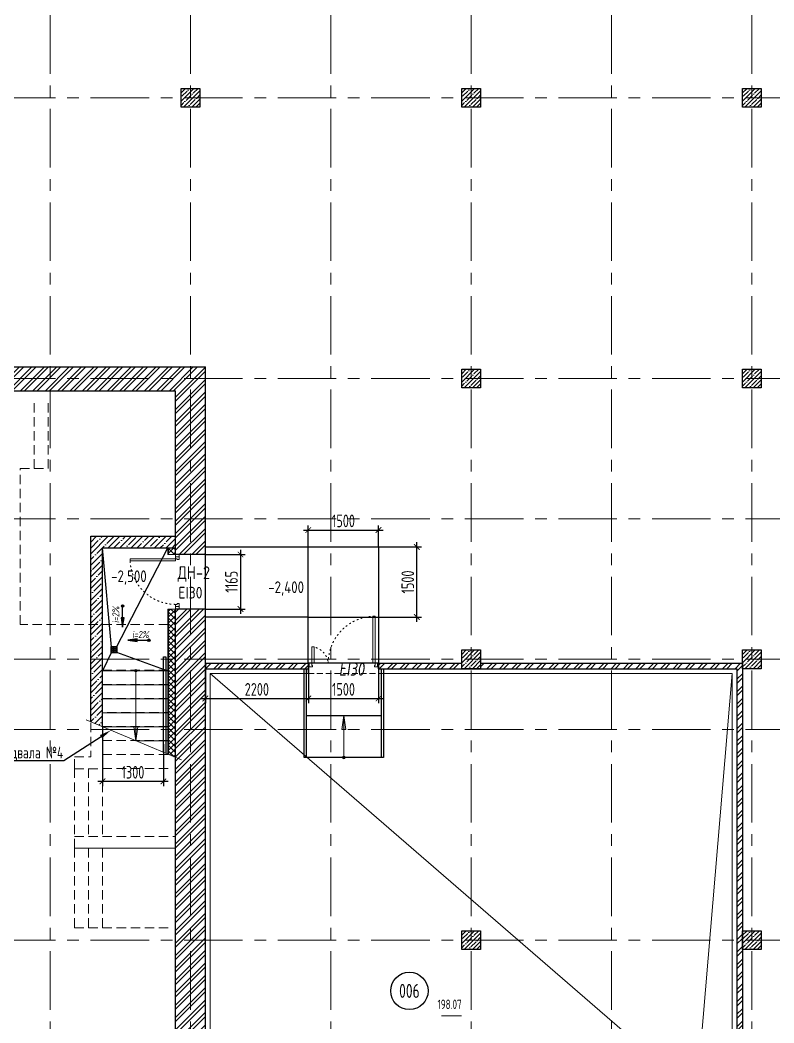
# Model space of a CAD drawing. Header units: millimetres. Extents: x -13407 to 93998, y -3954 to 109271.
# Drawn here: x -4072 to 12042, y 37624 to 59056 of the extents above; entities that cross this region are included whole.
import ezdxf
from ezdxf import colors
from ezdxf.entities.mleader import LeaderData, LeaderLine
from ezdxf.enums import TextEntityAlignment as Align
from ezdxf.math import Vec2, Vec3

# ---------------------------------------------------------------- set-up
doc = ezdxf.new("R2010")
doc.units = ezdxf.units.MM
for name, pattern in [('ACAD_ISO03W100', [30, 12, -18]), ('ADSK_Штриховая_ш2 п1', [3, 2, -1]), ('CENTER', [2, 1.25, -0.25, 0.25, -0.25]), ('TRATTEGGIATA', [0.75, 0.5, -0.25])]:
    doc.linetypes.add(name, pattern=pattern)
for name, color, linetype, lineweight in [('_АР ТЕКСТ', 250, 'Continuous', 25), ('АР_Выноски АПР', 7, 'Continuous', 5), ('АР_Двери', 5, 'Continuous', 18), ('АР_Колонны', 5, 'Continuous', 30), ('АР_Колонны Штрих', 250, 'Continuous', 5), ('АР_Лестницы', 250, 'Continuous', 15), ('АР_Лестницы ограждение', 94, 'Continuous', 25), ('АР_Маркер экспликации', 239, 'Continuous', 13), ('АР_МосжилНии_Стены', 202, 'Continuous', 30), ('АР_Навесной фасад', 5, 'Continuous', 5), ('АР_Номер помещения', 1, 'Continuous', 25), ('АР_Оси', 193, 'Continuous', 9), ('АР_Отметки', 250, 'Continuous', 15), ('АР_Перегородки кирпич', 244, 'Continuous', 30), ('АР_Перегородки_кирпич_Штрих', 244, 'Continuous', 5), ('АР_Помещения_площадь', 19, 'Continuous', 9), ('АР_Размеры дверей', 15, 'Continuous', 0), ('АР_тонкая линия', 250, 'Continuous', 0), ('АР_Утеплитель', 250, 'Continuous', 9), ('АР_Штриховка кирпич', 250, 'Continuous', 9), ('АР_Штриховка монолит', 250, 'Continuous', 9), ('Маркировка ОКОН', 7, 'Continuous', 18), ('Подвал', 250, 'Continuous', 30)]:
    doc.layers.add(name, color=color, linetype=linetype, lineweight=lineweight)
doc.layers.add('АР_ПБ_Двери', color=7, linetype='Continuous', lineweight=15, true_color=0xdb0000)
doc.layers.add('Тонкая', color=7, linetype='Continuous')
doc.styles.add('ISOCPEUR', font='isocpeur.ttf', dxfattribs={"width": 0.7})
doc.styles.add('PDF ISOCPEUR', font='isocpeur.ttf')
doc.styles.get("Standard").update_dxf_attribs({"font": 'arial.ttf'})
doc.styles.add('Архитект', font='isocpeur.ttf', dxfattribs={"width": 0.8, "oblique": 8})
doc.styles.add('ГОСТ 2.304', font='isocpeur.ttf', dxfattribs={"width": 0.7})
doc.dimstyles.new('R_100', dxfattribs={"dimtxt": 270, "dimasz": 120, "dimexe": 100, "dimexo": 0, "dimgap": 60, "dimtad": 1, "dimdec": 0, "dimrnd": 5, "dimzin": 0, "dimdsep": 46, "dimtxsty": 'ISOCPEUR', "dimblk": 'ARCHTICK', "dimcen": 0, "dimdle": 100, "dimclrd": 256, "dimclre": 256, "dimclrt": 256, "dimadec": 0, "dimazin": 0, "dimtfac": 2, "dimtdec": 0, "dimtofl": 0, "dimtmove": 1, "dimatfit": 3, "dimfxl": 1, "dimtvp": 3, "dimtolj": 1, "dimtzin": 0, "dimarcsym": 0})
pattern_1 = [(45, (346742.01, -55205.68), (-132.58252, 132.58252), []), (45, (346830.4, -55205.68), (-132.58252, 132.58252), [])]

# ---------------------------------------------------------------- blocks, each defined once
blk = doc.blocks.new('*U17')
for points in [[(-55, -80), (-55, 0), (-115, 0), (-115, -40), (-100, -40), (-100, -80), (-55, -80)], [(0, 0), (0, -80), (-55, -80), (-55, 0), (0, 0)], [(-1170, 0), (-1170, -80), (-1115, -80), (-1115, 0), (-1170, 0)], [(-1115, -80), (-1115, 0), (-1055, 0), (-1055, -40), (-1070, -40), (-1070, -80), (-1115, -80)]]:
    blk.add_lwpolyline(points)
blk.add_lwpolyline([(-100, -80), (-100, -1050), (-140, -1050), (-140, -80)], close=True)
at = {"linetype": 'ACAD_ISO03W100', "ltscale": 3}
blk.add_arc((-100, -80), 970, 180, 270, dxfattribs=at)
blk = doc.blocks.new('*U23')
h = blk.add_hatch(color=256)
h.dxf.hatch_style = 1
edge = h.paths.add_edge_path()
edge.add_arc((0, 0), 27.6, 359.64, 719.64)
h = blk.add_hatch(color=256)
h.dxf.hatch_style = 1
h.paths.add_polyline_path([(1199, -44), (1199, 44), (1499, 0)])
blk.add_line((1499, 0), (0, 0))
blk.add_lwpolyline([(1199, 44), (1199, -44), (1499, 0), (1199, 44)])
blk.add_circle((0, 0), 27.6)
blk = doc.blocks.new('*U35')
at = {"layer": 'АР_Номер помещения', "color": 7}
blk.add_circle((-21217, 600), 400, dxfattribs=at)
at = {"layer": 'АР_Помещения_площадь', "color": 7}
blk.add_line((-20106, 67), (-20529, 67), dxfattribs=at)
at = {"color": 7, "style": 'ISOCPEUR', "width": 0.7, "flags": 1}
blk.add_attdef('КАТЕГОРИЯ', (-499, -2092), '', height=250, dxfattribs=at)
at = {"layer": 'АР_Номер помещения', "color": 7, "style": 'ISOCPEUR', "width": 0.7}
blk.add_attdef('НОМЕР_ПОМЕЩЕНИЯ', text='', height=300, dxfattribs=at).set_placement((-21217, 600), align=Align.MIDDLE_CENTER)
at = {"layer": 'АР_Помещения_площадь', "color": 7, "lineweight": 30, "width": 0.7, "flags": 104}
blk.add_attdef('ИМЯ_ПОМЕЩЕНИЯ', text='', height=100, dxfattribs=at).set_placement((158, 1217), align=Align.MIDDLE_CENTER)
at = {"layer": 'АР_Помещения_площадь', "color": 7, "style": 'ISOCPEUR', "width": 0.7}
blk.add_attdef('ПЛОЩАДЬ_ПОМЕЩЕНИЯ', text='', height=200, dxfattribs=at).set_placement((-20101, 314), align=Align.MIDDLE_RIGHT)
blk = doc.blocks.new('Полуторная_на лестницу')
for points in [[(75, 80), (75, 1080), (125, 1080), (125, 80)], [(1375, 430), (1375, 80), (1425, 80), (1425, 430)]]:
    blk.add_lwpolyline(points, close=True)
for points in [[(0, 0), (0, 80), (20, 80), (20, 0), (0, 0)], [(20, 80), (20, 0), (90, 0), (90, 30), (75, 30), (75, 80), (20, 80)], [(1480, 80), (1480, 0), (1410, 0), (1410, 30), (1425, 30), (1425, 80), (1480, 80)], [(1500, 0), (1500, 80), (1480, 80), (1480, 0), (1500, 0)]]:
    blk.add_lwpolyline(points)
at = {"linetype": 'ACAD_ISO03W100', "ltscale": 3}
for centre, radius, start, end in [((75, 80), 1000, 0, 90), ((1465, 40), 392, 95.9075, 174.0925)]:
    blk.add_arc(centre, radius, start, end, dxfattribs=at)
blk = doc.blocks.new('_DotSmall')
at = {"color": 0, "linetype": 'ByBlock', "const_width": 0.5}
blk.add_lwpolyline([(-0.0625, 0, 1), (0.0625, 0, 1)], format="xyb", close=True, dxfattribs=at)
blk = doc.blocks.new('_ArchTick')
at = {"color": 0, "linetype": 'ByBlock', "const_width": 0.15}
blk.add_lwpolyline([(-0.5, -0.5), (0.5, 0.5)], dxfattribs=at)
blk = doc.blocks.new('*D243')
at = {"layer": 'АР_Размеры дверей', "lineweight": -2, "ltscale": 100, "transparency": 16777216}
for p, q in [((2091, 45315), (2091, 44458)), ((3591, 45315), (3591, 44458)), ((1991, 44558), (3691, 44558))]:
    blk.add_line(p, q, dxfattribs=at)
at = {"layer": 'АР_Размеры дверей', "lineweight": -2, "ltscale": 100, "transparency": 16777216, "xscale": 120, "yscale": 120, "zscale": 120, "rotation": 180}
blk.add_blockref('_ArchTick', (2091, 44558), dxfattribs=at)
at = {"layer": 'АР_Размеры дверей', "lineweight": -2, "ltscale": 100, "transparency": 16777216, "xscale": 120, "yscale": 120, "zscale": 120}
blk.add_blockref('_ArchTick', (3591, 44558), dxfattribs=at)
at = {"layer": 'АР_Размеры дверей', "ltscale": 100, "transparency": 16777216, "insert": (2841, 44753), "char_height": 270, "attachment_point": 5, "style": 'ISOCPEUR'}
blk.add_mtext('\\A1;1500', dxfattribs=at)
blk = doc.blocks.new('*D244')
at = {"layer": 'АР_Размеры дверей', "lineweight": -2, "ltscale": 100, "transparency": 16777216}
for p, q in [((-110, 47635), (741, 47635)), ((641, 47735), (641, 46370)), ((-110, 46470), (741, 46470))]:
    blk.add_line(p, q, dxfattribs=at)
at = {"layer": 'АР_Размеры дверей', "lineweight": -2, "ltscale": 100, "transparency": 16777216, "xscale": 120, "yscale": 120, "zscale": 120}
for p, rotation in [((641, 47635), 90), ((641, 46470), 270)]:
    blk.add_blockref('_ArchTick', p, dxfattribs=dict(at, rotation=rotation))
at = {"layer": 'АР_Размеры дверей', "ltscale": 100, "transparency": 16777216, "insert": (446, 47052), "char_height": 270, "attachment_point": 5, "rotation": 90, "style": 'ISOCPEUR'}
blk.add_mtext('\\A1;1165', dxfattribs=at)
blk = doc.blocks.new('*U126')
h = blk.add_hatch(color=256)
h.dxf.hatch_style = 1
edge = h.paths.add_edge_path()
edge.add_arc((0, 0), 27.6, 269.64, 629.64)
h = blk.add_hatch(color=256)
h.dxf.hatch_style = 1
h.paths.add_polyline_path([(-30, -251), (30, -251), (0, -451)])
blk.add_line((0, -451), (0, 0))
blk.add_lwpolyline([(30, -251), (-30, -251), (0, -451), (30, -251)])
blk.add_circle((0, 0), 27.6)
blk = doc.blocks.new('*U127')
h = blk.add_hatch(color=256)
h.dxf.hatch_style = 1
edge = h.paths.add_edge_path()
edge.add_arc((0, 0), 27.6, 269.64, 629.64)
h = blk.add_hatch(color=256)
h.dxf.hatch_style = 1
h.paths.add_polyline_path([(-30, -251), (30, -251), (0, -451)])
blk.add_line((0, -451), (0, 0))
blk.add_lwpolyline([(30, -251), (-30, -251), (0, -451), (30, -251)])
blk.add_circle((0, 0), 27.6)
blk = doc.blocks.new('A$C773dea97')
at = {"color": 157, "ltscale": 150, "true_color": 0x465c7c}
for p, q in [((50, 26), (-50, 26)), ((50, 0), (-50, 0)), ((-26, -50), (-26, 50)), ((0, -50), (0, 50)), ((27, -50), (27, 50)), ((50, -26), (-50, -26))]:
    blk.add_line(p, q, dxfattribs=at)
for points in [[(70, 70), (70, -70), (-70, -70), (-70, 70)], [(50, 50), (50, -50), (-50, -50), (-50, 50)]]:
    blk.add_lwpolyline(points, close=True, dxfattribs=at)
blk = doc.blocks.new('*D246')
at = {"layer": 'АР_Размеры дверей', "lineweight": -2, "ltscale": 100, "transparency": 16777216}
for p, q in [((-110, 45315), (-110, 44458)), ((2091, 45315), (2091, 44458)), ((-210, 44558), (2191, 44558))]:
    blk.add_line(p, q, dxfattribs=at)
at = {"layer": 'АР_Размеры дверей', "lineweight": -2, "ltscale": 100, "transparency": 16777216, "xscale": 120, "yscale": 120, "zscale": 120, "rotation": 180}
blk.add_blockref('_ArchTick', (-110, 44558), dxfattribs=at)
at = {"layer": 'АР_Размеры дверей', "lineweight": -2, "ltscale": 100, "transparency": 16777216, "xscale": 120, "yscale": 120, "zscale": 120}
blk.add_blockref('_ArchTick', (2091, 44558), dxfattribs=at)
at = {"layer": 'АР_Размеры дверей', "ltscale": 100, "transparency": 16777216, "insert": (990, 44753), "char_height": 270, "attachment_point": 5, "style": 'ISOCPEUR'}
blk.add_mtext('\\A1;2200', dxfattribs=at)
blk = doc.blocks.new('*U144')
h = blk.add_hatch(color=256)
h.dxf.hatch_style = 1
edge = h.paths.add_edge_path()
edge.add_arc((0, 0), 27.6, 359.64, 719.64)
h = blk.add_hatch(color=256)
h.dxf.hatch_style = 1
h.paths.add_polyline_path([(599, -44), (599, 44), (899, 0)])
blk.add_line((899, 0), (0, 0))
blk.add_lwpolyline([(599, 44), (599, -44), (899, 0), (599, 44)])
blk.add_circle((0, 0), 27.6)
blk = doc.blocks.new('*D229')
at = {"layer": 'АР_Размеры дверей', "lineweight": -2, "ltscale": 100, "transparency": 16777216}
for p, q in [((3591, 47796), (4510, 47796)), ((4410, 46198), (4410, 47896)), ((2089, 46298), (4510, 46298))]:
    blk.add_line(p, q, dxfattribs=at)
at = {"layer": 'АР_Размеры дверей', "lineweight": -2, "ltscale": 100, "transparency": 16777216, "xscale": 120, "yscale": 120, "zscale": 120}
for p, rotation in [((4410, 47796), 90), ((4410, 46298), 270)]:
    blk.add_blockref('_ArchTick', p, dxfattribs=dict(at, rotation=rotation))
at = {"layer": 'АР_Размеры дверей', "ltscale": 100, "transparency": 16777216, "insert": (4215, 47047), "char_height": 270, "attachment_point": 5, "rotation": 90, "style": 'ISOCPEUR'}
blk.add_mtext('\\A1;1500', dxfattribs=at)
blk = doc.blocks.new('*D230')
at = {"layer": 'АР_Размеры дверей', "lineweight": -2, "ltscale": 100, "transparency": 16777216}
for p, q in [((2089, 46298), (2089, 48258)), ((3591, 47796), (3591, 48258)), ((1989, 48158), (3691, 48158))]:
    blk.add_line(p, q, dxfattribs=at)
at = {"layer": 'АР_Размеры дверей', "lineweight": -2, "ltscale": 100, "transparency": 16777216, "xscale": 120, "yscale": 120, "zscale": 120, "rotation": 180}
blk.add_blockref('_ArchTick', (2089, 48158), dxfattribs=at)
at = {"layer": 'АР_Размеры дверей', "lineweight": -2, "ltscale": 100, "transparency": 16777216, "xscale": 120, "yscale": 120, "zscale": 120}
blk.add_blockref('_ArchTick', (3591, 48158), dxfattribs=at)
at = {"layer": 'АР_Размеры дверей', "ltscale": 100, "transparency": 16777216, "insert": (2840, 48353), "char_height": 270, "attachment_point": 5, "style": 'ISOCPEUR'}
blk.add_mtext('\\A1;1500', dxfattribs=at)
blk = doc.blocks.new('*D165')
at = {"layer": 'АР_Размеры дверей', "lineweight": -2, "ltscale": 100, "transparency": 16777216}
for p, q in [((-2310, 43953), (-2310, 42686)), ((-1008, 43580), (-1008, 42686)), ((-908, 42786), (-2410, 42786))]:
    blk.add_line(p, q, dxfattribs=at)
at = {"layer": 'АР_Размеры дверей', "lineweight": -2, "ltscale": 100, "transparency": 16777216, "xscale": 120, "yscale": 120, "zscale": 120, "rotation": 180}
blk.add_blockref('_ArchTick', (-2310, 42786), dxfattribs=at)
at = {"layer": 'АР_Размеры дверей', "lineweight": -2, "ltscale": 100, "transparency": 16777216, "xscale": 120, "yscale": 120, "zscale": 120}
blk.add_blockref('_ArchTick', (-1008, 42786), dxfattribs=at)
at = {"layer": 'АР_Размеры дверей', "ltscale": 100, "transparency": 16777216, "insert": (-1659, 42981), "char_height": 270, "attachment_point": 5, "style": 'ISOCPEUR'}
blk.add_mtext('\\A1;1300', dxfattribs=at)

msp = doc.modelspace()

# ---------------------------------------------------------------- hatches: boundary and pattern name
at = {"layer": 'АР_Колонны Штрих', "ltscale": 100}
h = msp.add_hatch(dxfattribs=at)
h.set_pattern_fill('ANSI35', color=256, scale=500)
h.set_pattern_definition([(45, (-957682.16, 97466.47), (-88.388348, 88.388348), []), (45, (-957593.77, 97466.47), (-88.388348, 88.388348), [156.25, -31.25, 0, -31.25])])
h.paths.add_polyline_path([(-230.1, 57595), (-630.1, 57595), (-630.1, 57195), (-230.1, 57195)])
h = msp.add_hatch(dxfattribs=at)
h.set_pattern_fill('ANSI35', color=256, scale=500)
h.set_pattern_definition([(45, (-951682.16, 97466.47), (-88.388348, 88.388348), []), (45, (-951593.77, 97466.47), (-88.388348, 88.388348), [156.25, -31.25, 0, -31.25])])
h.paths.add_polyline_path([(5769.9, 57595), (5369.9, 57595), (5369.9, 57195), (5769.9, 57195)])
h = msp.add_hatch(dxfattribs=at)
h.set_pattern_fill('ANSI35', color=256, scale=500)
h.set_pattern_definition([(45, (-945682.16, 97466.47), (-88.388348, 88.388348), []), (45, (-945593.77, 97466.47), (-88.388348, 88.388348), [156.25, -31.25, 0, -31.25])])
h.paths.add_polyline_path([(11769.9, 57595), (11369.9, 57595), (11369.9, 57195), (11769.9, 57195)])
h = msp.add_hatch(dxfattribs=at)
h.set_pattern_fill('ANSI35', color=256, scale=500)
h.set_pattern_definition([(45, (-951682.16, 91466.47), (-88.388348, 88.388348), []), (45, (-951593.77, 91466.47), (-88.388348, 88.388348), [156.25, -31.25, 0, -31.25])])
h.paths.add_polyline_path([(5769.9, 51595), (5369.9, 51595), (5369.9, 51195), (5769.9, 51195)])
h = msp.add_hatch(dxfattribs=at)
h.set_pattern_fill('ANSI35', color=256, scale=500)
h.set_pattern_definition([(45, (-945682.16, 91466.47), (-88.388348, 88.388348), []), (45, (-945593.77, 91466.47), (-88.388348, 88.388348), [156.25, -31.25, 0, -31.25])])
h.paths.add_polyline_path([(11769.9, 51595), (11369.9, 51595), (11369.9, 51195), (11769.9, 51195)])
h = msp.add_hatch(dxfattribs=at)
h.set_pattern_fill('ANSI35', color=256, scale=500)
h.set_pattern_definition([(45, (-951682.16, 85466.47), (-88.388348, 88.388348), []), (45, (-951593.77, 85466.47), (-88.388348, 88.388348), [156.25, -31.25, 0, -31.25])])
h.paths.add_polyline_path([(5769.9, 45595), (5369.9, 45595), (5369.9, 45195), (5769.9, 45195)])
h = msp.add_hatch(dxfattribs=at)
h.set_pattern_fill('ANSI35', color=256, scale=500)
h.set_pattern_definition([(45, (-945682.16, 85466.47), (-88.388348, 88.388348), []), (45, (-945593.77, 85466.47), (-88.388348, 88.388348), [156.25, -31.25, 0, -31.25])])
h.paths.add_polyline_path([(11769.9, 45595), (11369.9, 45595), (11369.9, 45195), (11769.9, 45195)])
h = msp.add_hatch(dxfattribs=at)
h.set_pattern_fill('ANSI35', color=256, scale=500)
h.set_pattern_definition([(45, (-951682.16, 79466.47), (-88.388348, 88.388348), []), (45, (-951593.77, 79466.47), (-88.388348, 88.388348), [156.25, -31.25, 0, -31.25])])
h.paths.add_polyline_path([(5769.9, 39595), (5369.9, 39595), (5369.9, 39195), (5769.9, 39195)])
h = msp.add_hatch(dxfattribs=at)
h.set_pattern_fill('ANSI35', color=256, scale=500)
h.set_pattern_definition([(45, (-945682.16, 79466.47), (-88.388348, 88.388348), []), (45, (-945593.77, 79466.47), (-88.388348, 88.388348), [156.25, -31.25, 0, -31.25])])
h.paths.add_polyline_path([(11769.9, 39595), (11369.9, 39595), (11369.9, 39195), (11769.9, 39195)])
at = {"layer": 'АР_Перегородки_кирпич_Штрих', "ltscale": 100}
h = msp.add_hatch(dxfattribs=at)
h.set_pattern_fill('ANSI32', color=256, scale=500)
h.set_pattern_definition([(45, (346737.01, -55205.68), (-132.58252, 132.58252), []), (45, (346825.4, -55205.68), (-132.58252, 132.58252), [])])
h.paths.add_polyline_path([(2090.7, 45315), (-115.2, 45315), (-115.2, 45195), (2090.7, 45195)])
h.paths.add_polyline_path([(5364.9, 45315), (3590.7, 45315), (3590.7, 45235), (3590.7, 45195), (5364.9, 45195)])
h = msp.add_hatch(dxfattribs=at)
h.set_pattern_fill('ANSI32', color=256, scale=500)
h.set_pattern_definition(pattern_1)
h.paths.add_polyline_path([(11369.8, 45311.2), (8569.9, 45313), (8569.9, 45195), (11249.8, 45195), (11249.8, 43895), (11369.8, 43895)])
h.paths.add_polyline_path([(8569.9, 45313), (5769.9, 45314.8), (5769.9, 45195), (8569.9, 45195)])
h.paths.add_polyline_path([(11369.8, 43895), (11249.8, 43895), (11249.8, 39395), (11369.8, 39395)])
h.paths.add_polyline_path([(11369.8, 39395), (11249.8, 39395), (11249.8, 36730), (11369.8, 36730)])
at = {"layer": 'АР_Утеплитель', "ltscale": 100}
h = msp.add_hatch(dxfattribs=at)
h.set_pattern_fill('ANSI37', color=256, scale=700)
h.set_pattern_definition([(45, (-976940.17, 94980.82), (-61.871843, 61.871843), []), (135, (-976940.17, 94980.82), (-61.871843, -61.871843), [])])
h.paths.add_polyline_path([(-900.2, 47634.7), (-750.2, 47634.7), (-750.2, 47774.6), (-900.2, 47774.6)])
h.paths.add_polyline_path([(-900.2, 43360.8), (-750.2, 43297.8), (-750.2, 46469.7), (-900.2, 46469.7)])
at = {"layer": 'АР_Штриховка кирпич', "ltscale": 100}
h = msp.add_hatch(dxfattribs=at)
h.set_pattern_fill('ANSI32', color=256, scale=500)
h.set_pattern_definition(pattern_1)
h.paths.add_polyline_path([(-6180.1, 52070), (-6571.1, 52070), (-6571.1, 52135), (-6690.1, 52135), (-6690.1, 51135), (-750.2, 51135), (-110.2, 51645), (-6180.1, 51645)])
h = msp.add_hatch(dxfattribs=at)
h.set_pattern_fill('ANSI32', color=256, scale=500)
h.set_pattern_definition(pattern_1)
h.paths.add_polyline_path([(-750.2, 47634.7), (-110.1, 47634.7), (-110.1, 51645), (-750.2, 51135)])
h.paths.add_polyline_path([(-750.1, 33943), (-110.1, 33943), (-110.1, 46469.7), (-750.2, 46469.7)])
h.paths.add_polyline_path([(-110.1, 32733), (-750.1, 32733), (-750.1, 28361.8), (-110.1, 28361.8)])
at = {"layer": 'АР_Штриховка монолит', "ltscale": 100}
h = msp.add_hatch(dxfattribs=at)
h.set_pattern_fill('ANSI35', color=256, scale=700)
h.set_pattern_definition([(45, (346742.01, -55205.68), (-123.74369, 123.74369), []), (45, (346865.75, -55205.68), (-123.74369, 123.74369), [218.75, -43.75, 0, -43.75])])
h.paths.add_polyline_path([(-2560.2, 44058), (-2310.2, 43953), (-2310.2, 47774.6), (-750.2, 47774.6), (-750.2, 48024.6), (-2560.2, 48024.6)])

# ---------------------------------------------------------------- linework, layer by layer
at = {"color": 157, "ltscale": 150, "true_color": 0x465c7c}
for points in [[(-2114, 45651.1), (-2310.2, 47774.6)], [(-2014, 45651.1), (-910.2, 47774.6)], [(-2114, 45551.1), (-2310.2, 45151.9)], [(-2014, 45551.1), (-910.2, 45151.9)]]:
    msp.add_lwpolyline(points, dxfattribs=at)
at = {"layer": 'АР_Колонны', "ltscale": 100}
for points in [[(-630.1, 57595), (-230.1, 57595), (-230.1, 57195), (-630.1, 57195)], [(5369.9, 57595), (5769.9, 57595), (5769.9, 57195), (5369.9, 57195)], [(11369.9, 57595), (11769.9, 57595), (11769.9, 57195), (11369.9, 57195)], [(5369.9, 51595), (5769.9, 51595), (5769.9, 51195), (5369.9, 51195)], [(11369.9, 51595), (11769.9, 51595), (11769.9, 51195), (11369.9, 51195)], [(5369.9, 45595), (5769.9, 45595), (5769.9, 45195), (5369.9, 45195)], [(11369.9, 45595), (11769.9, 45595), (11769.9, 45195), (11369.9, 45195)], [(5369.9, 39595), (5769.9, 39595), (5769.9, 39195), (5369.9, 39195)], [(11369.9, 39595), (11769.9, 39595), (11769.9, 39195), (11369.9, 39195)]]:
    msp.add_lwpolyline(points, close=True, dxfattribs=at)
at = {"layer": 'АР_Лестницы', "color": 18, "ltscale": 100, "true_color": 0x000000}
for p, q in [((-2310.2, 45151.9), (-910.2, 45151.9)), ((-910.2, 44851.9), (-2310.2, 44851.9)), ((-2310.2, 44553), (-910.2, 44553)), ((-910.2, 44253), (-2310.2, 44253)), ((-2658.3, 44099.3), (-621.4, 43243.7)), ((-2310.2, 43953), (-910.2, 43953)), ((-910.2, 43653), (-1595.9, 43653))]:
    msp.add_line(p, q, dxfattribs=at)
at = {"layer": 'АР_Лестницы ограждение', "lineweight": 25}
msp.add_lwpolyline([(-1008, 43406), (-1008, 45446.8), (-959.1, 45446.8), (-959.1, 43385.5)], dxfattribs=at)
at = {"layer": 'АР_МосжилНии_Стены', "ltscale": 100}
for p, q in [((-6180.1, 51645), (-110.2, 51645)), ((-110.2, 47634.7), (-110.2, 51645)), ((-6690.1, 51135), (-750.2, 51135)), ((-750.2, 47634.7), (-750.2, 51135)), ((-2560.2, 44058), (-2560.2, 48024.6, 0.4)), ((-2560.2, 48024.6, 0.4), (-750.2, 48024.6, 0.4)), ((-2310.2, 43953), (-2310.2, 47774.6, 0)), ((-2310.2, 47774.6, 0), (-750.2, 47774.6, -0.3)), ((-110.2, 47634.7), (-750.2, 47634.7)), ((-750.2, 34071), (-750.2, 46469.7)), ((-110.2, 46469.7), (-750.2, 46469.7)), ((-110.2, 34071), (-110.2, 46469.7))]:
    msp.add_line(p, q, dxfattribs=at)
at = {"layer": 'АР_Навесной фасад', "ltscale": 100}
for p, q in [((-910.2, 47634.7), (-910.2, 47774.6)), ((-910.2, 47634.7), (-750.2, 47634.7)), ((-900.2, 47634.7), (-900.2, 47774.6, 0)), ((-910.2, 43365), (-910.2, 46469.7)), ((-910.2, 46469.7), (-750.2, 46469.7)), ((-900.2, 43360.8, -0.3), (-900.2, 46469.7))]:
    msp.add_line(p, q, dxfattribs=at)
at = {"layer": 'АР_Оси', "linetype": 'CENTER', "ltscale": 1000}
for p, q in [((-3430.1, 79157.5), (-3430.1, 23425.1)), ((-430.1, 79157.5), (-430.1, 23425.1)), ((2569.9, 79157.5), (2569.9, 23425.1)), ((5569.9, 79157.5), (5569.9, 23425.1)), ((8569.9, 79157.5), (8569.9, 23425.1)), ((11569.9, 79157.5), (11569.9, 23425.1)), ((-12563.8, 57395), (70614.6, 57395)), ((-12563.8, 51395), (70614.6, 51395)), ((-12563.8, 48395), (70614.6, 48395)), ((-12563.8, 45395), (70614.6, 45395)), ((-12563.8, 43895), (70614.6, 43895)), ((-12563.8, 39395), (70614.6, 39395))]:
    msp.add_line(p, q, dxfattribs=at)
at = {"layer": 'АР_Перегородки кирпич', "linetype": 'Continuous', "ltscale": 100}
for p, q in [((-110.2, 45315, -1.4), (2090.7, 45315, -1.1)), ((2090.7, 45195, -1.1), (2090.7, 45315, -1.1)), ((3590.7, 45315, -1.1), (5369.9, 45315, 1.9)), ((3590.7, 45195, -1.1), (3590.7, 45315, -1.1)), ((5769.9, 45314.8, 1.8), (11369.8, 45311.2)), ((11369.8, 45311.2), (11369.8, 36730)), ((-110.2, 45195, -1.4), (2090.7, 45195, -1.1)), ((3590.7, 45195, -1.1), (11249.8, 45195, -1.4)), ((11249.8, 45191.3), (11249.8, 36730))]:
    msp.add_line(p, q, dxfattribs=at)
at = {"layer": 'АР_Размеры дверей', "ltscale": 100}
for p, q in [((-2560.2, 48024.6, 0.4), (-750.2, 48024.6)), ((-2310.2, 47774.6), (-768.3, 47774.6, 0))]:
    msp.add_line(p, q, dxfattribs=at)
at = {"layer": 'АР_тонкая линия', "linetype": 'ADSK_Штриховая_ш2 п1', "ltscale": 100}
for p, q in [((-2559, 46139.7), (-2559, 43307.7)), ((-2309, 46139.3), (-2309, 43057.9)), ((-2308.6, 45160), (-909.1, 45160)), ((-2309, 44860), (-909.1, 44860)), ((-2309, 44560), (-909.1, 44560)), ((-2209.1, 44260), (-909.1, 44260)), ((-2309, 43960), (-909.1, 43960)), ((-2309, 43660), (-909.1, 43660)), ((-2909, 43307.7), (-2559, 43307.7)), ((-2909, 43057.9), (-2909, 43307.7)), ((-2309, 43360), (-909.1, 43360)), ((-2909, 43057.9), (-2309, 43057.9)), ((-2907.2, 43060), (-2907.2, 41609.9)), ((-2607.2, 43060), (-2607.2, 41609.9)), ((-2309, 43057.9), (-2309, 41607.8)), ((-2307.2, 43060), (-909.1, 43060)), ((-2907.2, 41360), (-2907.2, 41609.9)), ((-2907.2, 41609.9), (-750.1, 41609.9)), ((-749.1, 41360), (-2907.2, 41360))]:
    msp.add_line(p, q, dxfattribs=at)
for points in [[(-4072, 46139.7), (-4072, 49470.6), (-3470.9, 49470.6), (-3470.9, 50969.9)], [(-3771.4, 49470.6), (-3771.4, 50969.9)], [(-909.1, 41360), (-2907.2, 41360), (-2907.2, 39658.2), (-909.1, 39658.2)], [(-2606.6, 41360), (-2606.6, 39658.2)], [(-2310.3, 41360), (-2310.3, 39658.2)]]:
    msp.add_lwpolyline(points, dxfattribs=at)
at = {"layer": 'АР_тонкая линия', "color": 18, "ltscale": 500, "true_color": 0x000000}
for points, elevation in [([(-110.2, 46298.3), (-110.2, 47795.8), (3590.7, 47795.8), (3590.7, 45315), (2088.8, 45315), (2088.8, 46298.3), (-110.2, 46298.3)], -1.1), ([(2088.1, 45195), (2086.2, 45095), (-10.2, 45095), (-10.2, 27580), (5887.4, 27580), (5895.6, 28135.7), (11151.1, 28125.4), (11149.8, 45095), (3590.3, 45095), (3590.3, 45195)], -1.4)]:
    msp.add_lwpolyline(points, dxfattribs=dict(at, elevation=elevation))
at = {"layer": 'Подвал', "lineweight": 13, "ltscale": 500}
for p, q in [((-10.2, 45095, -1.4), (9646.7, 36740.5)), ((10448.2, 36740.5), (11149.8, 45095, -1.4))]:
    msp.add_line(p, q, dxfattribs=at)
at = {"layer": 'Подвал', "linetype": 'TRATTEGGIATA', "lineweight": 13, "ltscale": 250}
msp.add_line((2086.2, 45095, -1.4), (3590.3, 45095, -1.4), dxfattribs=at)
at = {"layer": 'Подвал', "lineweight": 13, "ltscale": 500}
msp.add_lwpolyline([(-110.2, 27480), (-110.2, 51645)], dxfattribs=at)
at = {"layer": 'Тонкая', "ltscale": 100}
for p, q in [((2001.2, 43297.9, -1.1), (2001.2, 45195, -1.1)), ((2051.2, 43297.9, -1.1), (2051.2, 45195, -1.1)), ((3645.8, 45195.9, -1.1), (3645.8, 43297.9, -1.1)), ((3695.8, 45195.9, -1.1), (3695.8, 43297.9, -1.1)), ((2051.9, 44196.8, -1.1), (3646.6, 44196.8, -1.1)), ((3695.8, 43297.9, -1.1), (2001.2, 43297.9, -1.1))]:
    msp.add_line(p, q, dxfattribs=at)
msp.add_lwpolyline([(-110.2, 47795.8), (3590.7, 47795.8)], dxfattribs=at)
at = {"layer": 'Тонкая', "ltscale": 100, "elevation": -1.1}
msp.add_lwpolyline([(3590.7, 47795.8), (3590.7, 45315), (3590.7, 45315), (3590.7, 45315), (2088.8, 45315.2), (2088.8, 46298.3), (-110.2, 46298.3), (-110.2, 47680.3)], dxfattribs=at)

# ---------------------------------------------------------------- block references
at = {"color": 157, "ltscale": 150, "true_color": 0x465c7c, "rotation": 269.9850785466365}
msp.add_blockref('*U126', (-1318.5, 45802.2, -0.4), dxfattribs=at)
at = {"layer": 'АР_Двери', "xscale": -1, "rotation": 270}
msp.add_blockref('*U17', (-670.2, 47639.7), dxfattribs=at)
at = {"layer": 'АР_Двери', "xscale": -1}
msp.add_blockref('Полуторная_на лестницу', (3590.7, 45235, -1.1), dxfattribs=at)
at = {"layer": 'АР_Лестницы', "ltscale": 100}
for name, p, rotation in [('*U23', (-1595.9, 45151.9), 270), ('*U144', (2848.5, 43297.9, -1.1), 89.99999999999997)]:
    msp.add_blockref(name, p, dxfattribs=dict(at, rotation=rotation))
at = {"layer": 'АР_Маркер экспликации', "color": 7}
ref = msp.add_blockref('*U35', (25467.3, 37708.8, 2), dxfattribs=at)
ref.add_attrib('НОМЕР_ПОМЕЩЕНИЯ', '006', dxfattribs={"layer": 'АР_Номер помещения', "color": 7, "height": 300, "style": 'ISOCPEUR', "width": 0.7}).set_placement((4250.5, 38308.8, 2), align=Align.MIDDLE_CENTER)
ref.add_attrib('ПЛОЩАДЬ_ПОМЕЩЕНИЯ', '198.07', dxfattribs={"layer": 'АР_Помещения_площадь', "color": 7, "height": 200, "style": 'ISOCPEUR', "width": 0.7}).set_placement((5366, 38022.4, 2), align=Align.MIDDLE_RIGHT)
at = {"layer": 'АР_Размеры дверей', "ltscale": 100}
msp.add_blockref('A$C773dea97', (-2064, 45601.1), dxfattribs=at)

# ---------------------------------------------------------------- texts
at = {"layer": 'АР_ПБ_Двери', "lineweight": 35, "style": 'Архитект', "oblique": 8, "width": 0.8}
msp.add_text('EI30', height=280, dxfattribs=at).set_placement((2743.5, 45045.5, -3))
at = {"layer": 'Маркировка ОКОН', "lineweight": 0, "insert": (-705.4, 47051.2), "char_height": 275.423, "width": 594.914, "attachment_point": 7, "rotation": 0.00221, "style": 'PDF ISOCPEUR'}
msp.add_mtext('{\\W0.8;ДН-2}', dxfattribs=at)
at = {"layer": 'Маркировка ОКОН', "color": 1, "ltscale": 100, "insert": (-430.1, 46818.7), "char_height": 250, "width": 1520.109, "attachment_point": 5, "style": 'ГОСТ 2.304'}
msp.add_mtext('{\\W0.85;EI30}', dxfattribs=at)

# ---------------------------------------------------------------- dimensions: what is measured, and where the dimension line sits
at = {"layer": 'АР_Размеры дверей', "ltscale": 100}
for base, p1, p2, picture, middle in [((3590.7, 48157.6), (2088.8, 46298.3, -1.1), (3590.7, 47795.8), '*D230', (2839.7, 48352.6)), ((2090.7, 44557.8), (-110.2, 45315, -1.4), (2090.7, 45315, -1.1), '*D246', (990.2, 44752.8)), ((3590.7, 44557.8), (2090.7, 45315, -1.1), (3590.7, 45315, -1.1), '*D243', (2840.7, 44752.8)), ((-2310.2, 42785.7), (-1008, 43579.5, 0.1), (-2310.2, 43953), '*D165', (-1659.1, 42980.7))]:
    dim = msp.add_linear_dim(base=base, p1=p1, p2=p2, dimstyle='R_100', override={"dimpost": '\\X', "dimfxl": 2.5, "dimarcsym": 2}, dxfattribs=at)
    dim.commit()
    dim.dimension.update_dxf_attribs({"geometry": picture, "text_midpoint": middle})
for base, p1, p2, picture, middle in [((4409.8387, 47795.8268), (2088.7515, 46298.2884, -1.0836), (3590.6719, 47795.8268), '*D229', (4214.8387, 47047.0576)), ((640.9, 46469.7), (-110.2, 47634.7), (-110.2, 46469.7), '*D244', (445.9, 47052.2))]:
    dim = msp.add_linear_dim(base=base, p1=p1, p2=p2, angle=90, dimstyle='R_100', override={"dimpost": '\\X', "dimfxl": 2.5, "dimarcsym": 2}, dxfattribs=at)
    dim.commit()
    dim.dimension.update_dxf_attribs({"geometry": picture, "text_midpoint": middle})

# ---------------------------------------------------------------- leaders
at = {"layer": '_АР ТЕКСТ'}
ml = msp.add_multileader_mtext('Standard', dxfattribs=at)
ml.set_content('{\\W0.8;-2,550}', color=256, style='ISOCPEUR')
ml.set_leader_properties(color=256, linetype='Continuous', lineweight=-1)
ml.set_arrow_properties(name='DOTSMALL')
ml.build(insert=Vec2(0, 0))
ml.multileader.update_dxf_attribs({"has_text_frame": 1, "text_left_attachment_type": 4, "text_right_attachment_type": 4, "dogleg_length": 100, "arrow_head_size": 180})
ctx = ml.context
ctx.base_point, ctx.char_height, ctx.arrow_head_size, ctx.landing_gap_size, ctx.plane_origin = Vec3(43966.2, 68737.6, -2), 250, 180, 50, Vec3(44446.5, 66493.6, -2)
ctx.left_attachment, ctx.right_attachment = 4, 4
notes = []
notes.append((ctx, [(0, (0, 0, 0), (0, 0), (1, 0), 1, [])]))
ctx.mtext.insert, ctx.mtext.width, ctx.mtext.defined_height, ctx.mtext.line_spacing_style, ctx.mtext.flow_direction = Vec3(44016.2, 69070.9, -2), 801.086, 330.7, 2, 5
ml = msp.add_multileader_mtext('Standard', dxfattribs=at)
ml.set_content('{\\W0.8;-2,550}', color=256, style='ISOCPEUR')
ml.set_leader_properties(color=256, linetype='Continuous', lineweight=-1)
ml.set_arrow_properties(name='DOTSMALL')
ml.build(insert=Vec2(0, 0))
ml.multileader.update_dxf_attribs({"has_text_frame": 1, "text_left_attachment_type": 4, "text_right_attachment_type": 4, "dogleg_length": 100, "arrow_head_size": 180})
ctx = ml.context
ctx.base_point, ctx.char_height, ctx.arrow_head_size, ctx.landing_gap_size, ctx.plane_origin = Vec3(32006, 64867.6, -2), 250, 180, 50, Vec3(32486.3, 62623.6, -2)
ctx.left_attachment, ctx.right_attachment = 4, 4
notes.append((ctx, [(0, (0, 0, 0), (0, 0), (1, 0), 1, [])]))
ctx.mtext.insert, ctx.mtext.width, ctx.mtext.defined_height, ctx.mtext.line_spacing_style, ctx.mtext.flow_direction = Vec3(32056, 65200.9, -2), 801.086, 330.7, 2, 5
at = {"layer": 'АР_Выноски АПР'}
ml = msp.add_multileader_mtext('Standard', dxfattribs=at)
ml.set_content('Выход из подвала №4', color=256, style='ISOCPEUR')
ml.set_leader_properties()
ml.build(insert=Vec2(0, 0))
ml.multileader.update_dxf_attribs({"text_left_attachment_type": 6, "text_right_attachment_type": 6, "dogleg_length": 100, "arrow_head_size": 250})
ctx = ml.context
ctx.base_point, ctx.char_height, ctx.arrow_head_size, ctx.landing_gap_size, ctx.plane_origin = Vec3(-5690, 43227.5), 250, 250, 25, Vec3(5385.3, 54859)
ctx.left_attachment, ctx.right_attachment = 6, 6
notes.append((ctx, [(1, (1, 1, 0), (-3133.7, 43227.5), (-1, 0), 100, [(2, [(-2131.5, 43878)], 0, [])])]))
ctx.mtext.insert, ctx.mtext.width, ctx.mtext.defined_height, ctx.mtext.flow_direction = Vec3(-5665, 43527.5), 4200.765, 12.2, 5
at = {"layer": 'АР_Отметки'}
ml = msp.add_multileader_mtext('Standard', dxfattribs=at)
ml.set_content('{\\W0.8;-2,250}', color=256, style='ISOCPEUR')
ml.set_leader_properties(color=256, linetype='Continuous', lineweight=-1)
ml.set_arrow_properties(name='DOTSMALL')
ml.build(insert=Vec2(0, 0))
ml.multileader.update_dxf_attribs({"has_text_frame": 1, "text_left_attachment_type": 4, "text_right_attachment_type": 4, "dogleg_length": 100, "arrow_head_size": 180})
ctx = ml.context
ctx.base_point, ctx.char_height, ctx.arrow_head_size, ctx.landing_gap_size, ctx.plane_origin = Vec3(49967.9, 72951.3), 250, 180, 50, Vec3(49886.5, 71673.2)
ctx.left_attachment, ctx.right_attachment = 4, 4
notes.append((ctx, [(0, (0, 0, 0), (0, 0), (1, 0), 1, [])]))
ctx.mtext.insert, ctx.mtext.width, ctx.mtext.defined_height, ctx.mtext.line_spacing_style, ctx.mtext.flow_direction = Vec3(50017.9, 73284.6), 769.989, 343.9, 2, 5
ml = msp.add_multileader_mtext('Standard', dxfattribs=at)
ml.set_content('{\\W0.8;-2,250}', color=256, style='ISOCPEUR')
ml.set_leader_properties(color=256, linetype='Continuous', lineweight=-1)
ml.set_arrow_properties(name='DOTSMALL')
ml.build(insert=Vec2(0, 0))
ml.multileader.update_dxf_attribs({"has_text_frame": 1, "text_left_attachment_type": 4, "text_right_attachment_type": 4, "dogleg_length": 100, "arrow_head_size": 180})
ctx = ml.context
ctx.base_point, ctx.char_height, ctx.arrow_head_size, ctx.landing_gap_size, ctx.plane_origin = Vec3(48436.2, 65061.4, 0), 250, 180, 50, Vec3(43777.7, 61209.1, 0)
ctx.left_attachment, ctx.right_attachment = 4, 4
notes.append((ctx, [(0, (0, 0, 0), (0, 0), (1, 0), 1, [])]))
ctx.mtext.insert, ctx.mtext.width, ctx.mtext.defined_height, ctx.mtext.line_spacing_style, ctx.mtext.flow_direction = Vec3(48486.2, 65394.7, 0), 769.989, 343.9, 2, 5
ml = msp.add_multileader_mtext('Standard', dxfattribs=at)
ml.set_content('{\\W0.8;-2,250}', color=256, style='ISOCPEUR')
ml.set_leader_properties(color=256, linetype='Continuous', lineweight=-1)
ml.set_arrow_properties(name='DOTSMALL')
ml.build(insert=Vec2(0, 0))
ml.multileader.update_dxf_attribs({"has_text_frame": 1, "text_left_attachment_type": 4, "text_right_attachment_type": 4, "dogleg_length": 100, "arrow_head_size": 180})
ctx = ml.context
ctx.base_point, ctx.char_height, ctx.arrow_head_size, ctx.landing_gap_size, ctx.plane_origin = Vec3(10838.8, 61780.2, 0), 250, 180, 50, Vec3(9568, 60723.1, 0)
ctx.left_attachment, ctx.right_attachment = 4, 4
notes.append((ctx, [(0, (0, 0, 0), (0, 0), (1, 0), 1, [])]))
ctx.mtext.insert, ctx.mtext.width, ctx.mtext.defined_height, ctx.mtext.line_spacing_style, ctx.mtext.flow_direction = Vec3(10888.8, 62113.5, 0), 769.989, 343.9, 2, 5
ml = msp.add_multileader_mtext('Standard', dxfattribs=at)
ml.set_content('{\\W0.8;-2,650}', color=256, style='ISOCPEUR')
ml.set_leader_properties(color=256, linetype='Continuous', lineweight=-1)
ml.set_arrow_properties(name='DOTSMALL')
ml.build(insert=Vec2(0, 0))
ml.multileader.update_dxf_attribs({"has_text_frame": 1, "text_left_attachment_type": 4, "text_right_attachment_type": 4, "dogleg_length": 100, "arrow_head_size": 180})
ctx = ml.context
ctx.base_point, ctx.char_height, ctx.arrow_head_size, ctx.landing_gap_size, ctx.plane_origin = Vec3(44407, 58564.7), 250, 180, 50, Vec3(44405.8, 57297.2)
ctx.left_attachment, ctx.right_attachment = 4, 4
notes.append((ctx, [(0, (0, 0, 0), (0, 0), (1, 0), 1, [])]))
ctx.mtext.insert, ctx.mtext.width, ctx.mtext.defined_height, ctx.mtext.line_spacing_style, ctx.mtext.flow_direction = Vec3(44457, 58898.1), 881.186, 431, 2, 5
ml = msp.add_multileader_mtext('Standard', dxfattribs=at)
ml.set_content('{\\W0.8;-2,250}', color=256, style='ISOCPEUR')
ml.set_leader_properties(color=256, linetype='Continuous', lineweight=-1)
ml.set_arrow_properties(name='DOTSMALL')
ml.build(insert=Vec2(0, 0))
ml.multileader.update_dxf_attribs({"has_text_frame": 1, "text_left_attachment_type": 4, "text_right_attachment_type": 4, "dogleg_length": 100, "arrow_head_size": 180})
ctx = ml.context
ctx.base_point, ctx.char_height, ctx.arrow_head_size, ctx.landing_gap_size, ctx.plane_origin = Vec3(14901.9, 48181.2), 250, 180, 50, Vec3(14698.4, 46903.1)
ctx.left_attachment, ctx.right_attachment = 4, 4
notes.append((ctx, [(0, (0, 0, 0), (0, 0), (1, 0), 1, [])]))
ctx.mtext.insert, ctx.mtext.width, ctx.mtext.defined_height, ctx.mtext.line_spacing_style, ctx.mtext.flow_direction = Vec3(14951.9, 48514.5), 769.989, 343.9, 2, 5
ml = msp.add_multileader_mtext('Standard', dxfattribs=at)
ml.set_content('{\\W0.8;-2,500}', color=256, style='ISOCPEUR')
ml.set_leader_properties(color=256, linetype='Continuous', lineweight=-1)
ml.set_arrow_properties(name='DOTSMALL')
ml.build(insert=Vec2(0, 0))
ml.multileader.update_dxf_attribs({"has_text_frame": 1, "text_left_attachment_type": 4, "text_right_attachment_type": 4, "dogleg_length": 100, "arrow_head_size": 180})
ctx = ml.context
ctx.base_point, ctx.char_height, ctx.arrow_head_size, ctx.landing_gap_size, ctx.plane_origin = Vec3(-2175.1, 46962.1), 250, 180, 50, Vec3(-1896.6, 46395.6)
ctx.left_attachment, ctx.right_attachment = 4, 4
notes.append((ctx, [(0, (0, 0, 0), (0, 0), (1, 0), 1, [])]))
ctx.mtext.insert, ctx.mtext.width, ctx.mtext.line_spacing_style, ctx.mtext.flow_direction = Vec3(-2125.1, 47295.4), 749.69, 2, 5
ml = msp.add_multileader_mtext('Standard', dxfattribs=at)
ml.set_content('{\\W0.8;-2,400}', color=256, style='ISOCPEUR')
ml.set_leader_properties(color=256, linetype='Continuous', lineweight=-1)
ml.set_arrow_properties(name='DOTSMALL')
ml.build(insert=Vec2(0, 0))
ml.multileader.update_dxf_attribs({"has_text_frame": 1, "text_left_attachment_type": 4, "text_right_attachment_type": 4, "dogleg_length": 100, "arrow_head_size": 180})
ctx = ml.context
ctx.base_point, ctx.char_height, ctx.arrow_head_size, ctx.landing_gap_size, ctx.plane_origin = Vec3(1182.4, 46727.9), 250, 180, 50, Vec3(1101, 45449.8)
ctx.left_attachment, ctx.right_attachment = 4, 4
notes.append((ctx, [(0, (0, 0, 0), (0, 0), (1, 0), 1, [])]))
ctx.mtext.insert, ctx.mtext.width, ctx.mtext.defined_height, ctx.mtext.line_spacing_style, ctx.mtext.flow_direction = Vec3(1232.4, 47061.3), 769.989, 343.9, 2, 5
for ctx, leaders in notes:
    for number, flags, end, landing, length, lines in leaders:
        leader = LeaderData()
        leader.index, (leader.has_last_leader_line, leader.has_dogleg_vector, leader.attachment_direction) = number, flags
        leader.last_leader_point, leader.dogleg_vector, leader.dogleg_length = Vec3(end), Vec3(landing), length
        for number, points, colour, breaks in lines:
            line = LeaderLine()
            line.index, line.vertices, line.color, line.breaks = number, Vec3.list(points), colors.encode_raw_color(colour), breaks
            leader.lines.append(line)
        ctx.leaders.append(leader)

# ---------------------------------------------------------------- next in the draw order: texts
at = {"color": 157, "ltscale": 150, "true_color": 0x465c7c, "char_height": 150, "width": 1, "attachment_point": 8, "style": 'Архитект', "bg_fill": 3, "box_fill_scale": 1, "bg_fill_color": 1, "bg_fill_transparency": 0}
for insert, rotation in [((-1950.3, 46348.1, -0.4), 89.98394), ((-1496.3, 45850.8, -0.4), 359.98394)]:
    msp.add_mtext('i=2%', dxfattribs=dict(at, insert=insert, rotation=rotation))

# ---------------------------------------------------------------- next in the draw order: linework, layer by layer
at = {"layer": 'АР_тонкая линия', "linetype": 'ADSK_Штриховая_ш2 п1', "ltscale": 100}
msp.add_lwpolyline([(-909.1, 46139.7), (-4072, 46139.7), (-4072, 46139.7)], dxfattribs=at)
at = {"layer": 'Подвал', "lineweight": 13, "ltscale": 500}
msp.add_lwpolyline([(-110.2, 27480), (-110.2, 51645), (-6180.1, 51645), (-6180.1, 63145), (-2490.1, 63145), (-2446.4, 65132.3), (-1728.7, 67137.9), (-430.1, 68987.9), (1225.5, 70352.5)], dxfattribs=at)

# ---------------------------------------------------------------- next in the draw order: block references
at = {"color": 157, "ltscale": 150, "true_color": 0x465c7c, "rotation": 359.9850785466366}
msp.add_blockref('*U127', (-1879.3, 46534.9, -0.4), dxfattribs=at)

doc.saveas('drawing.dxf')
